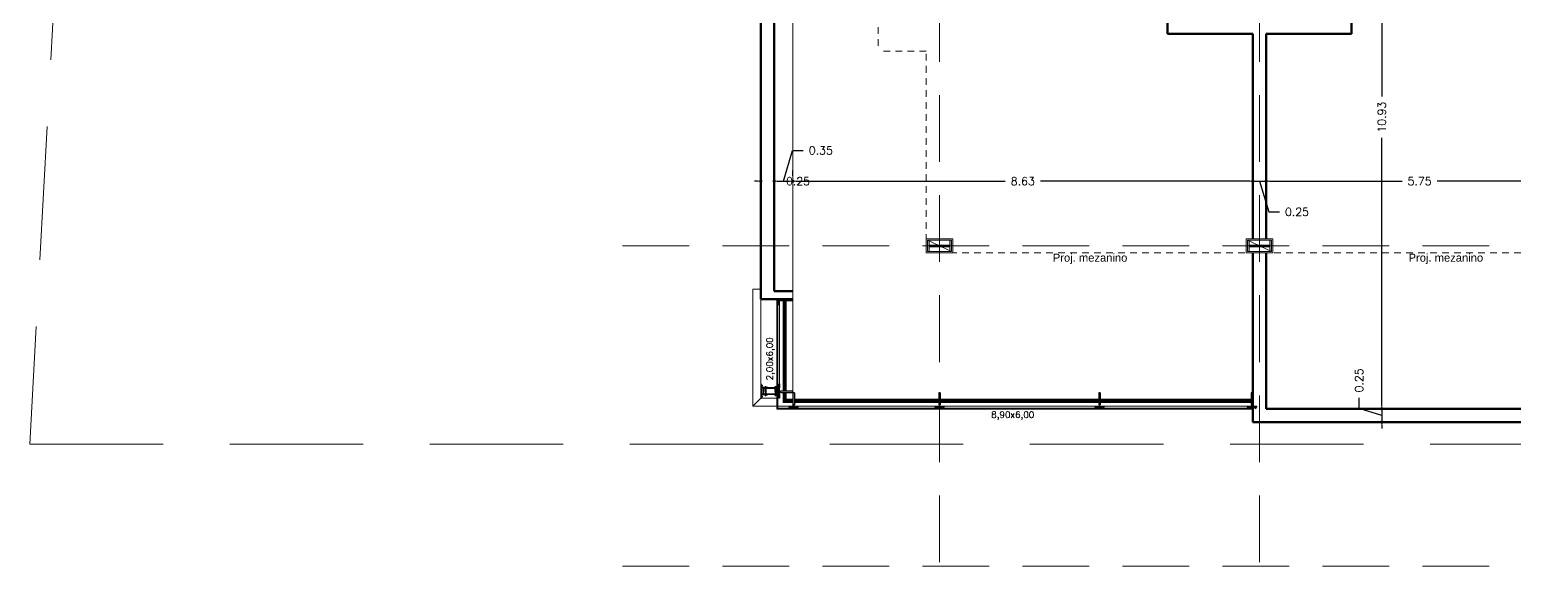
# Model space of a CAD drawing. Header units: millimetres. Extents: x 705 to 840, y 133 to 501.
# Drawn here: x 712.14 to 739.97, y 238.94 to 248.99 of the extents above; entities that cross this region are included whole.
import ezdxf

# ---------------------------------------------------------------- set-up
doc = ezdxf.new("R2010")
doc.units = ezdxf.units.MM
doc.header["$LTSCALE"] = 10
doc.linetypes.add('DASHED2', pattern=[0.375, 0.25, -0.125])
doc.linetypes.add('HIDDEN2', pattern=[0.1875, 0.125, -0.0625])
doc.layers.get('0').update_dxf_attribs({"color": 90})
doc.layers.add('ACCESORIO', color=90, linetype='Continuous')
doc.layers.add('VIDRO', color=140, linetype='Continuous')
for name, color, linetype, lineweight in [('CINZA', 252, 'Continuous', 13), ('cinza 03', 252, 'Continuous', 13), ('COTA', 90, 'Continuous', 9), ('HACHT', 90, 'Continuous', 9), ('linha estutura', 252, 'Continuous', 13), ('PAREDES 2', 50, 'Continuous', 50), ('Pilares', 16, 'Continuous', 20), ('pn 02', 16, 'Continuous', 20), ('PN-01', 90, 'Continuous', 13), ('PN-03', 180, 'Continuous', 30), ('recuos', 16, 'Continuous', 20), ('texto', 16, 'Continuous', 20)]:
    doc.layers.add(name, color=color, linetype=linetype, lineweight=lineweight)
doc.styles.get("Standard").update_dxf_attribs({"font": 'simplex.shx'})
doc.dimstyles.new('1-100', dxfattribs={"dimtxt": 0.15, "dimasz": 0.06, "dimexe": 0.2, "dimexo": 0.1, "dimgap": 0.1, "dimtad": 0, "dimzin": 0, "dimdsep": 46, "dimtxsty": 'Standard', "dimblk": 'DOT', "dimcen": 0.09, "dimclrd": 90, "dimclre": 90, "dimclrt": 16, "dimadec": 0, "dimazin": 0, "dimtfac": 1, "dimtofl": 0, "dimtmove": 0, "dimatfit": 3, "dimldrblk": 'DOT', "dimfxl": 0, "dimtolj": 1, "dimtzin": 0, "dimarcsym": 0})

# ---------------------------------------------------------------- blocks, each defined once
blk = doc.blocks.new('BLO253')
blk.add_lwpolyline([(39.6, 2, -0.4142136), (40.6, 1, 0.4142136), (41.6, 0), (91.5, 0, 0.4142136), (92.5, 1), (92.5, 4, 0.4142136), (91.5, 5), (49.6, 5, -0.4142136), (44.6, 10), (44.6, 89, 0.4142136), (43.6, 90), (41.6, 90, 0.4142136), (40.6, 89), (40.6, 6.5, -0.4142136), (39.1, 5), (-39.1, 5, -0.4142136), (-40.6, 6.5), (-40.6, 89, 0.4142136), (-41.6, 90), (-43.6, 90, 0.4142136), (-44.6, 89), (-44.6, 10, -0.4142136), (-49.6, 5), (-91.5, 5, 0.4142136), (-92.5, 4), (-92.5, 1, 0.4142136), (-91.5, 0), (-41.6, 0, 0.4142136), (-40.6, 1, -0.4142136), (-39.6, 2)], format="xyb", close=True)
blk = doc.blocks.new('CAB-BUL')
for p, q in [((-6, 11), (6, 11)), ((-4, 2), (-4, 9)), ((-4, 1), (-4, 2)), ((4, 2), (4, 9)), ((4, 1), (4, 2))]:
    blk.add_line(p, q)
blk.add_lwpolyline([(-9, 1), (9, 1), (9, 0), (-9, 0)], close=True)
blk.add_lwpolyline([(8, 9, 0.888889), (4, 9, 0.50025), (-4, 9, 0.88987), (-8, 9), (-8, 2), (8, 2)], format="xyb", close=True)
blk = doc.blocks.new('TUERCA')
for p, q in [((-7, -2), (7, -2)), ((7, -10), (-7, -10)), ((-5, -11), (3, -10)), ((-5, -12), (4, -11)), ((-5, -13), (4, -12)), ((-5, -14), (4, -13)), ((-5, -16), (4, -14)), ((-4, -8), (-4, -3)), ((-3, -16), (4, -16)), ((4, -3), (4, -8))]:
    blk.add_line(p, q)
blk.add_lwpolyline([(-9, 0), (9, 0), (9, -2), (-9, -2)], close=True)
blk.add_lwpolyline([(-4, -8, -0.666895), (-9, -8), (-9, -3, -0.666895), (-4, -3, -0.349005), (4, -3, -0.666667), (9, -3), (9, -8, -0.666667), (4, -8, -0.349005)], format="xyb", close=True)
blk.add_lwpolyline([(-4, -10), (-3, -10), (-5, -11), (-3, -11), (-5, -12), (-3, -12), (-5, -13), (-3, -14), (-5, -14), (-3, -15), (-5, -16), (-3, -16), (3, -16), (4, -16), (3, -15), (4, -14), (3, -14), (4, -13), (3, -13), (4, -12), (3, -11), (4, -11), (3, -10), (4, -10)])
blk = doc.blocks.new('fixação madeira')
at = {"layer": 'ACCESORIO'}
for p, q in [((-0.052, -0.063), (-0.05, -0.076)), ((-0.052, -0.251), (-0.05, -0.264)), ((-0.05, -0.063), (-0.048, -0.076)), ((-0.05, -0.251), (-0.048, -0.264)), ((-0.048, -0.063), (-0.047, -0.076)), ((-0.048, -0.251), (-0.047, -0.264)), ((-0.047, -0.063), (-0.045, -0.076)), ((-0.047, -0.251), (-0.045, -0.264)), ((-0.045, -0.063), (-0.043, -0.076)), ((-0.045, -0.251), (-0.043, -0.264)), ((-0.043, -0.063), (-0.041, -0.076)), ((-0.043, -0.251), (-0.041, -0.264)), ((-0.041, -0.063), (-0.039, -0.076)), ((-0.041, -0.251), (-0.039, -0.264)), ((-0.039, -0.063), (-0.038, -0.076)), ((-0.039, -0.251), (-0.038, -0.264)), ((-0.038, -0.063), (-0.036, -0.076)), ((-0.038, -0.251), (-0.036, -0.264)), ((-0.036, -0.063), (-0.034, -0.076)), ((-0.036, -0.251), (-0.034, -0.264)), ((-0.034, -0.063), (-0.032, -0.076)), ((-0.034, -0.251), (-0.032, -0.264)), ((-0.032, -0.063), (-0.03, -0.076)), ((-0.032, -0.251), (-0.03, -0.264)), ((-0.03, -0.063), (-0.029, -0.076)), ((-0.03, -0.251), (-0.029, -0.264)), ((-0.029, -0.063), (-0.027, -0.076)), ((-0.029, -0.251), (-0.027, -0.264)), ((-0.027, -0.063), (-0.025, -0.076)), ((-0.027, -0.251), (-0.025, -0.264)), ((-0.025, -0.063), (-0.023, -0.076)), ((-0.025, -0.251), (-0.023, -0.264)), ((-0.023, -0.063), (-0.021, -0.076)), ((-0.023, -0.251), (-0.021, -0.264)), ((-0.021, -0.063), (-0.02, -0.076)), ((-0.021, -0.251), (-0.02, -0.264)), ((-0.02, -0.063), (-0.018, -0.076)), ((-0.02, -0.251), (-0.018, -0.264)), ((-0.018, -0.063), (-0.016, -0.076)), ((-0.018, -0.251), (-0.016, -0.264)), ((-0.016, -0.063), (-0.014, -0.076)), ((-0.016, -0.251), (-0.014, -0.264)), ((-0.014, -0.063), (-0.012, -0.076)), ((-0.014, -0.251), (-0.012, -0.264)), ((-0.012, -0.076), (-0.012, -0.063)), ((-0.012, -0.264), (-0.012, -0.251))]:
    blk.add_line(p, q, dxfattribs=at)
for points in [[(-0.06, -0.034), (0.057, -0.034), (0.057, -0.308), (-0.06, -0.308)], [(-0.052, -0.042), (0.049, -0.042), (0.049, -0.3), (-0.052, -0.3)]]:
    blk.add_lwpolyline(points, close=True, dxfattribs=at)
for points in [[(0.049, -0.063), (-0.014, -0.063), (-0.015, -0.066), (-0.016, -0.063), (-0.017, -0.066), (-0.018, -0.063), (-0.018, -0.066), (-0.02, -0.063), (-0.02, -0.066), (-0.021, -0.063), (-0.022, -0.066), (-0.023, -0.063), (-0.024, -0.066), (-0.025, -0.063), (-0.026, -0.066), (-0.027, -0.063), (-0.027, -0.066), (-0.029, -0.063), (-0.029, -0.066), (-0.03, -0.063), (-0.031, -0.066), (-0.032, -0.063), (-0.033, -0.066), (-0.034, -0.063), (-0.035, -0.066), (-0.036, -0.063), (-0.036, -0.066), (-0.038, -0.063), (-0.038, -0.066), (-0.039, -0.063), (-0.04, -0.066), (-0.041, -0.063), (-0.042, -0.066), (-0.043, -0.063), (-0.044, -0.066), (-0.045, -0.063), (-0.045, -0.066), (-0.047, -0.063), (-0.047, -0.066), (-0.048, -0.063), (-0.049, -0.066), (-0.05, -0.063), (-0.051, -0.066), (-0.052, -0.063)], [(-0.052, -0.076), (-0.051, -0.074), (-0.05, -0.076), (-0.05, -0.074), (-0.048, -0.076), (-0.048, -0.074), (-0.047, -0.076), (-0.046, -0.074), (-0.045, -0.076), (-0.044, -0.074), (-0.043, -0.076), (-0.042, -0.074), (-0.041, -0.076), (-0.041, -0.074), (-0.039, -0.076), (-0.039, -0.074), (-0.038, -0.076), (-0.037, -0.074), (-0.036, -0.076), (-0.035, -0.074), (-0.034, -0.076), (-0.033, -0.074), (-0.032, -0.076), (-0.032, -0.074), (-0.03, -0.076), (-0.03, -0.074), (-0.029, -0.076), (-0.028, -0.074), (-0.027, -0.076), (-0.026, -0.074), (-0.025, -0.076), (-0.024, -0.074), (-0.023, -0.076), (-0.023, -0.074), (-0.021, -0.076), (-0.021, -0.074), (-0.02, -0.076), (-0.019, -0.074), (-0.018, -0.076), (-0.017, -0.074), (-0.016, -0.076), (-0.015, -0.074), (-0.014, -0.076), (-0.014, -0.074), (-0.012, -0.076), (0.049, -0.076)], [(0.049, -0.251), (-0.014, -0.251), (-0.015, -0.253), (-0.016, -0.251), (-0.017, -0.253), (-0.018, -0.251), (-0.018, -0.253), (-0.02, -0.251), (-0.02, -0.253), (-0.021, -0.251), (-0.022, -0.253), (-0.023, -0.251), (-0.024, -0.253), (-0.025, -0.251), (-0.026, -0.253), (-0.027, -0.251), (-0.027, -0.253), (-0.029, -0.251), (-0.029, -0.253), (-0.03, -0.251), (-0.031, -0.253), (-0.032, -0.251), (-0.033, -0.253), (-0.034, -0.251), (-0.035, -0.253), (-0.036, -0.251), (-0.036, -0.253), (-0.038, -0.251), (-0.038, -0.253), (-0.039, -0.251), (-0.04, -0.253), (-0.041, -0.251), (-0.042, -0.253), (-0.043, -0.251), (-0.044, -0.253), (-0.045, -0.251), (-0.045, -0.253), (-0.047, -0.251), (-0.047, -0.253), (-0.048, -0.251), (-0.049, -0.253), (-0.05, -0.251), (-0.051, -0.253), (-0.052, -0.251)], [(-0.052, -0.264), (-0.051, -0.262), (-0.05, -0.264), (-0.05, -0.262), (-0.048, -0.264), (-0.048, -0.262), (-0.047, -0.264), (-0.046, -0.262), (-0.045, -0.264), (-0.044, -0.262), (-0.043, -0.264), (-0.042, -0.262), (-0.041, -0.264), (-0.041, -0.262), (-0.039, -0.264), (-0.039, -0.262), (-0.038, -0.264), (-0.037, -0.262), (-0.036, -0.264), (-0.035, -0.262), (-0.034, -0.264), (-0.033, -0.262), (-0.032, -0.264), (-0.032, -0.262), (-0.03, -0.264), (-0.03, -0.262), (-0.029, -0.264), (-0.028, -0.262), (-0.027, -0.264), (-0.026, -0.262), (-0.025, -0.264), (-0.024, -0.262), (-0.023, -0.264), (-0.023, -0.262), (-0.021, -0.264), (-0.021, -0.262), (-0.02, -0.264), (-0.019, -0.262), (-0.018, -0.264), (-0.017, -0.262), (-0.016, -0.264), (-0.015, -0.262), (-0.014, -0.264), (-0.014, -0.262), (-0.012, -0.264), (0.049, -0.264)]]:
    blk.add_lwpolyline(points, dxfattribs=at)
at = {"layer": 'ACCESORIO', "xscale": 0.001440000000002328, "yscale": 0.001440000000002328, "zscale": 0.00144, "rotation": 180}
blk.add_blockref('BLO253', (-0.001, 0.001), dxfattribs=at)
at = {"layer": 'ACCESORIO', "xscale": -0.001440000000002328, "yscale": 0.001440000000002328, "zscale": 0.00144}
blk.add_blockref('BLO253', (-0.001, -0.345), dxfattribs=at)
at = {"layer": 'ACCESORIO', "linetype": 'Continuous', "xscale": 0.001440000000002328, "yscale": 0.001440000000002328, "zscale": 0.00144}
for name, p, rotation in [('CAB-BUL', (-0.105, -0.006), 180), ('TUERCA', (-0.066, -0.07), 270), ('CAB-BUL', (0.063, -0.07), 270), ('CAB-BUL', (0.063, -0.258), 270), ('CAB-BUL', (0.1, -0.006), 180)]:
    blk.add_blockref(name, p, dxfattribs=dict(at, rotation=rotation))
at = {"layer": 'ACCESORIO', "color": 252, "linetype": 'Continuous', "xscale": 0.001440000000002328, "yscale": 0.001440000000002328, "zscale": 0.00144, "rotation": 270}
blk.add_blockref('TUERCA', (-0.066, -0.258), dxfattribs=at)
at = {"layer": 'ACCESORIO', "linetype": 'Continuous', "xscale": -0.001440000000002328, "yscale": 0.001440000000002328, "zscale": 0.00144}
for p in [(-0.105, -0.338), (0.1, -0.338)]:
    blk.add_blockref('CAB-BUL', p, dxfattribs=at)
blk = doc.blocks.new('_DOT')
at = {"color": 0, "linetype": 'ByBlock'}
blk.add_line((-0.5, 0), (-1, 0), dxfattribs=at)
at = {"color": 0, "linetype": 'ByBlock', "const_width": 0.5}
blk.add_lwpolyline([(-0.25, 0, 1), (0.25, 0, 1)], format="xyb", close=True, dxfattribs=at)
blk = doc.blocks.new('*D109')
at = {"layer": 'linha estutura', "color": 90, "lineweight": -2}
for p, q in [((725.781, 246.154), (725.721, 246.154)), ((725.841, 246.17), (725.841, 245.954)), ((726.091, 246.17), (726.091, 245.954)), ((726.151, 246.154), (726.211, 246.154))]:
    blk.add_line(p, q, dxfattribs=at)
at = {"layer": 'linha estutura', "color": 90, "lineweight": -2, "xscale": 0.06, "yscale": 0.06, "zscale": 0.06}
blk.add_blockref('_DOT', (725.841, 246.154), dxfattribs=at)
at = {"layer": 'linha estutura', "color": 90, "lineweight": -2, "xscale": 0.06, "yscale": 0.06, "zscale": 0.06, "rotation": 180}
blk.add_blockref('_DOT', (726.091, 246.154), dxfattribs=at)
at = {"layer": 'linha estutura', "color": 16, "insert": (726.539, 246.154), "char_height": 0.15, "attachment_point": 5}
blk.add_mtext('\\A1;0.25', dxfattribs=at)
blk = doc.blocks.new('*D110')
at = {"layer": 'linha estutura', "color": 90, "lineweight": -2}
for p, q in [((726.266, 246.154), (726.438, 246.729)), ((726.438, 246.729), (726.638, 246.729)), ((726.441, 246.254), (726.441, 246.354)), ((726.091, 246.17), (726.091, 245.954)), ((726.151, 246.154), (726.381, 246.154))]:
    blk.add_line(p, q, dxfattribs=at)
at = {"layer": 'linha estutura', "color": 90, "lineweight": -2, "xscale": 0.06, "yscale": 0.06, "zscale": 0.06, "rotation": 180}
blk.add_blockref('_DOT', (726.091, 246.154), dxfattribs=at)
at = {"layer": 'linha estutura', "color": 90, "lineweight": -2, "xscale": 0.06, "yscale": 0.06, "zscale": 0.06}
blk.add_blockref('_DOT', (726.441, 246.154), dxfattribs=at)
at = {"layer": 'linha estutura', "color": 16, "insert": (726.967, 246.729), "char_height": 0.15, "attachment_point": 5}
blk.add_mtext('\\A1;0.35', dxfattribs=at)
blk = doc.blocks.new('*D111')
at = {"layer": 'linha estutura', "color": 90, "lineweight": -2}
for p, q in [((726.441, 246.254), (726.441, 246.354)), ((726.501, 246.154), (730.425, 246.154)), ((735.006, 246.154), (731.082, 246.154)), ((735.066, 246.054), (735.066, 245.954))]:
    blk.add_line(p, q, dxfattribs=at)
at = {"layer": 'linha estutura', "color": 90, "lineweight": -2, "xscale": 0.06, "yscale": 0.06, "zscale": 0.06, "rotation": 180}
blk.add_blockref('_DOT', (726.441, 246.154), dxfattribs=at)
at = {"layer": 'linha estutura', "color": 90, "lineweight": -2, "xscale": 0.06, "yscale": 0.06, "zscale": 0.06}
blk.add_blockref('_DOT', (735.066, 246.154), dxfattribs=at)
at = {"layer": 'linha estutura', "color": 16, "insert": (730.753, 246.154), "char_height": 0.15, "attachment_point": 5}
blk.add_mtext('\\A1;8.63', dxfattribs=at)
blk = doc.blocks.new('*D112')
at = {"layer": 'linha estutura', "color": 90, "lineweight": -2}
for p, q in [((735.006, 246.154), (734.946, 246.154)), ((735.066, 246.154), (735.316, 246.154)), ((735.066, 246.054), (735.066, 245.954)), ((735.191, 246.154), (735.363, 245.579)), ((735.316, 246.054), (735.316, 245.954)), ((735.376, 246.154), (735.436, 246.154)), ((735.363, 245.579), (735.563, 245.579))]:
    blk.add_line(p, q, dxfattribs=at)
at = {"layer": 'linha estutura', "color": 90, "lineweight": -2, "xscale": 0.06, "yscale": 0.06, "zscale": 0.06}
blk.add_blockref('_DOT', (735.066, 246.154), dxfattribs=at)
at = {"layer": 'linha estutura', "color": 90, "lineweight": -2, "xscale": 0.06, "yscale": 0.06, "zscale": 0.06, "rotation": 180}
blk.add_blockref('_DOT', (735.316, 246.154), dxfattribs=at)
at = {"layer": 'linha estutura', "color": 16, "insert": (735.892, 245.579), "char_height": 0.15, "attachment_point": 5}
blk.add_mtext('\\A1;0.25', dxfattribs=at)
blk = doc.blocks.new('*D113')
at = {"layer": 'linha estutura', "color": 90, "lineweight": -2}
for p, q in [((735.316, 246.054), (735.316, 245.954)), ((735.376, 246.154), (737.862, 246.154)), ((741.006, 246.154), (738.519, 246.154)), ((741.066, 246.054), (741.066, 245.954))]:
    blk.add_line(p, q, dxfattribs=at)
at = {"layer": 'linha estutura', "color": 90, "lineweight": -2, "xscale": 0.06, "yscale": 0.06, "zscale": 0.06, "rotation": 180}
blk.add_blockref('_DOT', (735.316, 246.154), dxfattribs=at)
at = {"layer": 'linha estutura', "color": 90, "lineweight": -2, "xscale": 0.06, "yscale": 0.06, "zscale": 0.06}
blk.add_blockref('_DOT', (741.066, 246.154), dxfattribs=at)
at = {"layer": 'linha estutura', "color": 16, "insert": (738.191, 246.154), "char_height": 0.15, "attachment_point": 5}
blk.add_mtext('\\A1;5.75', dxfattribs=at)
blk = doc.blocks.new('*D138')
at = {"layer": 'linha estutura', "color": 90, "lineweight": -2}
for p, q in [((737.382, 252.816), (737.282, 252.816)), ((737.482, 252.756), (737.482, 247.739)), ((737.482, 241.951), (737.482, 246.967)), ((737.382, 241.891), (737.282, 241.891))]:
    blk.add_line(p, q, dxfattribs=at)
at = {"layer": 'linha estutura', "color": 90, "lineweight": -2, "xscale": 0.06, "yscale": 0.06, "zscale": 0.06}
for p, rotation in [((737.482, 252.816), 90), ((737.482, 241.891), 270)]:
    blk.add_blockref('_DOT', p, dxfattribs=dict(at, rotation=rotation))
at = {"layer": 'linha estutura', "color": 16, "insert": (737.482, 247.353), "char_height": 0.15, "attachment_point": 5, "rotation": 90}
blk.add_mtext('\\A1;10.93', dxfattribs=at)
blk = doc.blocks.new('*D139')
at = {"layer": 'linha estutura', "color": 90, "lineweight": -2}
for p, q in [((737.057, 241.893), (737.057, 242.093)), ((737.482, 241.766), (737.057, 241.893)), ((737.382, 241.891), (737.282, 241.891)), ((737.482, 241.951), (737.482, 242.011)), ((737.482, 241.891), (737.482, 241.641)), ((737.382, 241.641), (737.282, 241.641)), ((737.482, 241.581), (737.482, 241.521))]:
    blk.add_line(p, q, dxfattribs=at)
at = {"layer": 'linha estutura', "color": 90, "lineweight": -2, "xscale": 0.06, "yscale": 0.06, "zscale": 0.06}
for p, rotation in [((737.482, 241.891), 270), ((737.482, 241.641), 90)]:
    blk.add_blockref('_DOT', p, dxfattribs=dict(at, rotation=rotation))
at = {"layer": 'linha estutura', "color": 16, "insert": (737.057, 242.422), "char_height": 0.15, "attachment_point": 5, "rotation": 90}
blk.add_mtext('\\A1;0.25', dxfattribs=at)

msp = doc.modelspace()

# ---------------------------------------------------------------- hatches: boundary and pattern name
at = {"layer": 'Pilares'}
for points in [[(728.966, 245.046), (728.966, 244.836), (728.996, 244.836), (728.996, 244.926), (729.386, 244.926), (729.386, 244.836), (729.416, 244.836), (729.416, 245.046), (729.386, 245.046), (729.386, 244.956), (728.996, 244.956), (728.996, 245.046)], [(734.966, 245.046), (734.966, 244.836), (734.996, 244.836), (734.996, 244.926), (735.386, 244.926), (735.386, 244.836), (735.416, 244.836), (735.416, 245.046), (735.386, 245.046), (735.386, 244.956), (734.996, 244.956), (734.996, 245.046)]]:
    msp.add_hatch(color=256, dxfattribs=at).paths.add_polyline_path(points)

# ---------------------------------------------------------------- linework, layer by layer
at = {"layer": 'CINZA'}
for p, q in [((726.264, 243.911), (726.264, 242.221)), ((726.279, 243.911), (726.279, 242.221)), ((726.298, 243.911), (726.298, 242.221)), ((726.313, 243.911), (726.313, 242.221)), ((726.264, 242.191), (726.264, 242.014)), ((726.279, 242.191), (726.279, 242.029)), ((726.298, 242.191), (726.298, 242.047)), ((726.313, 242.191), (726.313, 242.062)), ((726.441, 242.014), (726.264, 242.014)), ((726.441, 242.029), (726.279, 242.029)), ((726.441, 242.047), (726.298, 242.047)), ((726.441, 242.062), (726.313, 242.062)), ((729.176, 242.062), (726.471, 242.062)), ((729.176, 242.047), (726.471, 242.047)), ((729.176, 242.029), (726.471, 242.029)), ((729.176, 242.014), (726.471, 242.014)), ((732.176, 242.062), (729.206, 242.062)), ((732.176, 242.047), (729.206, 242.047)), ((732.176, 242.029), (729.206, 242.029)), ((732.176, 242.014), (729.206, 242.014)), ((735.036, 242.062), (732.206, 242.062)), ((735.036, 242.047), (732.206, 242.047)), ((735.036, 242.029), (732.206, 242.029)), ((735.036, 242.014), (732.206, 242.014))]:
    msp.add_line(p, q, dxfattribs=at)
at = {"layer": 'cinza 03', "linetype": 'HIDDEN2', "ltscale": 0.1}
for p, q in [((728.041, 249.486), (728.041, 248.586)), ((728.041, 249.486), (728.041, 248.586)), ((728.941, 248.586), (728.041, 248.586)), ((728.941, 244.811), (728.941, 248.586)), ((728.941, 244.811), (753.191, 244.811))]:
    msp.add_line(p, q, dxfattribs=at)
at = {"layer": 'cinza 03'}
msp.add_line((726.318, 242.068), (726.258, 242.008), dxfattribs=at)
at = {"layer": 'HACHT'}
for p, q in [((726.152, 243.917), (726.152, 243.934)), ((726.191, 243.917), (726.191, 242.318)), ((726.258, 243.911), (726.258, 242.221)), ((726.318, 243.911), (726.318, 242.221)), ((726.152, 242.197), (726.152, 242.214)), ((726.258, 242.191), (726.258, 242.008)), ((726.318, 242.191), (726.318, 242.068)), ((726.441, 242.008), (726.258, 242.008)), ((726.441, 242.068), (726.318, 242.068)), ((726.464, 241.902), (726.447, 241.902)), ((729.176, 242.068), (726.471, 242.068)), ((729.176, 242.008), (726.471, 242.008)), ((729.199, 241.902), (729.182, 241.902)), ((732.176, 242.068), (729.206, 242.068)), ((732.176, 242.008), (729.206, 242.008)), ((732.199, 241.902), (732.182, 241.902)), ((735.036, 242.068), (732.206, 242.068)), ((735.036, 242.008), (732.206, 242.008)), ((735.059, 241.902), (735.042, 241.902))]:
    msp.add_line(p, q, dxfattribs=at)
at = {"layer": 'linha estutura', "linetype": 'DASHED2', "ltscale": 0.5}
for p, q in [((729.191, 239.016), (729.191, 268.17)), ((735.191, 239.016), (735.191, 268.17)), ((723.247, 244.941), (770.918, 244.941)), ((723.247, 238.941), (770.918, 238.941))]:
    msp.add_line(p, q, dxfattribs=at)
at = {"layer": 'PAREDES 2'}
for p, q in [((725.841, 249.941), (725.841, 243.941)), ((726.091, 250.091), (726.091, 244.091)), ((733.466, 249.966), (733.466, 248.916)), ((736.916, 249.966), (736.916, 248.916)), ((735.066, 248.916), (733.466, 248.916)), ((735.066, 248.916), (735.066, 245.071)), ((735.316, 248.916), (736.916, 248.916)), ((735.316, 248.916), (735.316, 245.071)), ((735.066, 244.811), (735.066, 241.641)), ((735.316, 244.811), (735.316, 241.891)), ((726.091, 244.091), (726.441, 244.091)), ((725.841, 243.941), (726.441, 243.941)), ((735.316, 241.891), (741.066, 241.891)), ((735.066, 241.641), (741.316, 241.641))]:
    msp.add_line(p, q, dxfattribs=at)
at = {"layer": 'Pilares'}
for p, q in [((728.941, 245.071), (728.941, 244.811)), ((728.941, 245.071), (729.441, 245.071)), ((728.966, 245.046), (729.416, 245.046)), ((729.416, 244.836), (728.966, 245.046)), ((729.441, 245.071), (729.441, 244.811)), ((734.941, 245.071), (734.941, 244.811)), ((734.941, 245.071), (735.441, 245.071)), ((734.966, 245.046), (735.416, 245.046)), ((735.416, 244.836), (734.966, 245.046)), ((735.441, 245.071), (735.441, 244.811)), ((728.941, 244.811), (729.441, 244.811)), ((728.966, 244.836), (729.416, 244.836)), ((734.941, 244.811), (735.441, 244.811)), ((734.966, 244.836), (735.416, 244.836))]:
    msp.add_line(p, q, dxfattribs=at)
at = {"layer": 'Pilares', "linetype": 'Continuous'}
for p, q in [((728.996, 244.956), (728.996, 245.046)), ((728.996, 244.956), (729.386, 244.956)), ((728.996, 244.836), (728.996, 244.926)), ((728.996, 244.926), (729.386, 244.926)), ((729.386, 244.956), (729.386, 245.046)), ((729.386, 244.836), (729.386, 244.926)), ((734.996, 244.956), (734.996, 245.046)), ((734.996, 244.956), (735.386, 244.956)), ((734.996, 244.836), (734.996, 244.926)), ((734.996, 244.926), (735.386, 244.926)), ((735.386, 244.956), (735.386, 245.046)), ((735.386, 244.836), (735.386, 244.926))]:
    msp.add_line(p, q, dxfattribs=at)
for points in [[(728.996, 245.046), (728.966, 245.046), (728.966, 244.836), (728.996, 244.836)], [(729.386, 244.836), (729.416, 244.836), (729.416, 245.046), (729.386, 245.046)], [(734.996, 245.046), (734.966, 245.046), (734.966, 244.836), (734.996, 244.836)], [(735.386, 244.836), (735.416, 244.836), (735.416, 245.046), (735.386, 245.046)]]:
    msp.add_lwpolyline(points, dxfattribs=at)
at = {"layer": 'pn 02'}
for p, q in [((725.691, 241.939), (725.691, 244.129)), ((725.691, 244.129), (725.841, 244.129)), ((725.841, 242.089), (725.841, 244.129)), ((725.841, 242.089), (725.691, 241.939)), ((726.191, 241.939), (725.691, 241.939)), ((726.191, 242.089), (725.841, 242.089))]:
    msp.add_line(p, q, dxfattribs=at)
at = {"layer": 'PN-01'}
for p, q in [((726.441, 252.816), (726.441, 241.941)), ((726.177, 243.862), (726.137, 243.862)), ((726.148, 243.867), (726.142, 243.869)), ((726.147, 243.865), (726.142, 243.868)), ((726.177, 243.864), (726.142, 243.864)), ((726.177, 243.861), (726.142, 243.861)), ((726.147, 243.86), (726.142, 243.857)), ((726.148, 243.858), (726.142, 243.856)), ((726.177, 243.861), (726.143, 243.861)), ((726.152, 243.865), (726.147, 243.865)), ((726.152, 243.86), (726.147, 243.86)), ((726.152, 243.867), (726.148, 243.867)), ((726.152, 243.858), (726.148, 243.858)), ((726.213, 243.934), (726.152, 243.934)), ((726.213, 243.917), (726.152, 243.917)), ((726.158, 243.877), (726.152, 243.877)), ((726.158, 243.847), (726.152, 243.847)), ((726.162, 243.87), (726.158, 243.877)), ((726.162, 243.854), (726.158, 243.847)), ((726.171, 243.87), (726.162, 243.87)), ((726.171, 243.854), (726.162, 243.854)), ((726.171, 243.836), (726.171, 243.917)), ((726.177, 243.891), (726.171, 243.891)), ((726.177, 243.878), (726.171, 243.878)), ((726.177, 243.847), (726.171, 243.847)), ((726.177, 243.836), (726.171, 243.836)), ((726.177, 243.836), (726.177, 243.917)), ((726.183, 243.871), (726.177, 243.875)), ((726.183, 243.854), (726.177, 243.85)), ((726.179, 243.851), (726.179, 243.874)), ((726.18, 243.852), (726.18, 243.873)), ((726.181, 243.853), (726.181, 243.872)), ((726.183, 243.879), (726.183, 243.917)), ((726.183, 243.891), (726.189, 243.891)), ((726.183, 243.846), (726.183, 243.879)), ((726.183, 243.836), (726.183, 243.846)), ((726.183, 243.836), (726.189, 243.836)), ((726.189, 243.836), (726.189, 243.917)), ((726.177, 242.269), (726.137, 242.269)), ((726.177, 242.142), (726.137, 242.142)), ((726.148, 242.273), (726.142, 242.276)), ((726.147, 242.272), (726.142, 242.274)), ((726.177, 242.27), (726.142, 242.27)), ((726.177, 242.268), (726.142, 242.268)), ((726.147, 242.266), (726.142, 242.263)), ((726.148, 242.265), (726.142, 242.262)), ((726.148, 242.147), (726.142, 242.149)), ((726.147, 242.145), (726.142, 242.148)), ((726.177, 242.144), (726.142, 242.144)), ((726.177, 242.141), (726.142, 242.141)), ((726.147, 242.14), (726.142, 242.137)), ((726.148, 242.138), (726.142, 242.136)), ((726.177, 242.27), (726.143, 242.27)), ((726.177, 242.141), (726.143, 242.141)), ((726.152, 242.272), (726.147, 242.272)), ((726.152, 242.266), (726.147, 242.266)), ((726.152, 242.145), (726.147, 242.145)), ((726.152, 242.14), (726.147, 242.14)), ((726.152, 242.273), (726.148, 242.273)), ((726.152, 242.265), (726.148, 242.265)), ((726.152, 242.147), (726.148, 242.147)), ((726.152, 242.138), (726.148, 242.138)), ((726.158, 242.284), (726.152, 242.284)), ((726.158, 242.254), (726.152, 242.254)), ((726.213, 242.214), (726.152, 242.214)), ((726.213, 242.197), (726.152, 242.197)), ((726.158, 242.157), (726.152, 242.157)), ((726.158, 242.127), (726.152, 242.127)), ((726.162, 242.277), (726.158, 242.284)), ((726.162, 242.261), (726.158, 242.254)), ((726.162, 242.15), (726.158, 242.157)), ((726.162, 242.134), (726.158, 242.127)), ((726.171, 242.277), (726.162, 242.277)), ((726.171, 242.261), (726.162, 242.261)), ((726.171, 242.15), (726.162, 242.15)), ((726.171, 242.134), (726.162, 242.134)), ((726.177, 242.295), (726.171, 242.295)), ((726.171, 242.295), (726.171, 242.214)), ((726.177, 242.284), (726.171, 242.284)), ((726.177, 242.254), (726.171, 242.254)), ((726.177, 242.24), (726.171, 242.24)), ((726.171, 242.116), (726.171, 242.197)), ((726.177, 242.171), (726.171, 242.171)), ((726.177, 242.158), (726.171, 242.158)), ((726.177, 242.127), (726.171, 242.127)), ((726.177, 242.116), (726.171, 242.116)), ((726.177, 242.295), (726.177, 242.214)), ((726.183, 242.277), (726.177, 242.281)), ((726.183, 242.26), (726.177, 242.256)), ((726.177, 242.116), (726.177, 242.197)), ((726.183, 242.151), (726.177, 242.155)), ((726.183, 242.134), (726.177, 242.13)), ((726.179, 242.28), (726.179, 242.257)), ((726.179, 242.131), (726.179, 242.154)), ((726.18, 242.279), (726.18, 242.258)), ((726.18, 242.132), (726.18, 242.153)), ((726.181, 242.278), (726.181, 242.259)), ((726.181, 242.133), (726.181, 242.152)), ((726.183, 242.295), (726.189, 242.295)), ((726.183, 242.295), (726.183, 242.285)), ((726.183, 242.285), (726.183, 242.252)), ((726.183, 242.252), (726.183, 242.214)), ((726.183, 242.24), (726.189, 242.24)), ((726.183, 242.159), (726.183, 242.197)), ((726.183, 242.171), (726.189, 242.171)), ((726.183, 242.126), (726.183, 242.159)), ((726.183, 242.116), (726.183, 242.126)), ((726.183, 242.116), (726.189, 242.116)), ((726.189, 242.295), (726.189, 242.214)), ((726.189, 242.116), (726.189, 242.197)), ((726.191, 241.939), (735.066, 241.939)), ((726.366, 241.933), (726.366, 241.939)), ((726.366, 241.939), (726.447, 241.939)), ((726.366, 241.933), (726.376, 241.933)), ((726.366, 241.927), (726.366, 241.92)), ((726.366, 241.927), (726.447, 241.927)), ((726.366, 241.92), (726.447, 241.92)), ((726.376, 241.933), (726.409, 241.933)), ((726.384, 241.912), (726.377, 241.908)), ((726.377, 241.908), (726.377, 241.902)), ((726.378, 241.927), (726.378, 241.92)), ((726.384, 241.933), (726.38, 241.927)), ((726.381, 241.928), (726.404, 241.928)), ((726.382, 241.93), (726.403, 241.93)), ((726.383, 241.931), (726.402, 241.931)), ((726.384, 241.92), (726.384, 241.912)), ((726.389, 241.897), (726.386, 241.892)), ((726.39, 241.897), (726.387, 241.892)), ((726.389, 241.902), (726.389, 241.897)), ((726.39, 241.902), (726.39, 241.897)), ((726.391, 241.927), (726.391, 241.893)), ((726.391, 241.927), (726.391, 241.892)), ((726.393, 241.927), (726.393, 241.887)), ((726.394, 241.927), (726.394, 241.892)), ((726.396, 241.902), (726.396, 241.897)), ((726.396, 241.897), (726.398, 241.892)), ((726.397, 241.902), (726.397, 241.897)), ((726.397, 241.897), (726.399, 241.892)), ((726.401, 241.933), (726.405, 241.927)), ((726.401, 241.92), (726.401, 241.912)), ((726.401, 241.912), (726.408, 241.908)), ((726.408, 241.927), (726.408, 241.92)), ((726.408, 241.908), (726.408, 241.902)), ((726.409, 241.933), (726.447, 241.933)), ((726.422, 241.933), (726.422, 241.939)), ((726.422, 241.927), (726.422, 241.92)), ((726.447, 241.963), (726.447, 241.902)), ((726.464, 241.963), (726.464, 241.902)), ((726.545, 241.939), (726.464, 241.939)), ((726.502, 241.933), (726.464, 241.933)), ((726.545, 241.927), (726.464, 241.927)), ((726.545, 241.92), (726.464, 241.92)), ((726.49, 241.933), (726.49, 241.939)), ((726.49, 241.927), (726.49, 241.92)), ((726.536, 241.933), (726.502, 241.933)), ((726.504, 241.927), (726.504, 241.92)), ((726.511, 241.912), (726.504, 241.908)), ((726.504, 241.908), (726.504, 241.902)), ((726.511, 241.933), (726.507, 241.927)), ((726.53, 241.928), (726.508, 241.928)), ((726.529, 241.931), (726.509, 241.931)), ((726.53, 241.93), (726.509, 241.93)), ((726.511, 241.92), (726.511, 241.912)), ((726.515, 241.897), (726.512, 241.892)), ((726.516, 241.897), (726.514, 241.892)), ((726.515, 241.902), (726.515, 241.897)), ((726.516, 241.902), (726.516, 241.897)), ((726.518, 241.927), (726.518, 241.892)), ((726.519, 241.927), (726.519, 241.887)), ((726.52, 241.927), (726.52, 241.893)), ((726.52, 241.927), (726.52, 241.892)), ((726.522, 241.902), (726.522, 241.897)), ((726.522, 241.897), (726.524, 241.892)), ((726.523, 241.902), (726.523, 241.897)), ((726.523, 241.897), (726.526, 241.892)), ((726.528, 241.933), (726.532, 241.927)), ((726.528, 241.92), (726.528, 241.912)), ((726.528, 241.912), (726.535, 241.908)), ((726.534, 241.927), (726.534, 241.92)), ((726.535, 241.908), (726.535, 241.902)), ((726.545, 241.933), (726.536, 241.933)), ((726.545, 241.933), (726.545, 241.939)), ((726.545, 241.927), (726.545, 241.92)), ((729.101, 241.933), (729.101, 241.939)), ((729.101, 241.939), (729.182, 241.939)), ((729.101, 241.933), (729.111, 241.933)), ((729.101, 241.927), (729.101, 241.92)), ((729.101, 241.927), (729.182, 241.927)), ((729.101, 241.92), (729.182, 241.92)), ((729.111, 241.933), (729.144, 241.933)), ((729.119, 241.912), (729.112, 241.908)), ((729.112, 241.908), (729.112, 241.902)), ((729.113, 241.927), (729.113, 241.92)), ((729.119, 241.933), (729.115, 241.927)), ((729.116, 241.928), (729.139, 241.928)), ((729.117, 241.93), (729.138, 241.93)), ((729.118, 241.931), (729.137, 241.931)), ((729.119, 241.92), (729.119, 241.912)), ((729.124, 241.897), (729.121, 241.892)), ((729.125, 241.897), (729.122, 241.892)), ((729.124, 241.902), (729.124, 241.897)), ((729.125, 241.902), (729.125, 241.897)), ((729.126, 241.927), (729.126, 241.893)), ((729.126, 241.927), (729.126, 241.892)), ((729.128, 241.927), (729.128, 241.887)), ((729.129, 241.927), (729.129, 241.892)), ((729.131, 241.902), (729.131, 241.897)), ((729.131, 241.897), (729.133, 241.892)), ((729.132, 241.902), (729.132, 241.897)), ((729.132, 241.897), (729.134, 241.892)), ((729.136, 241.933), (729.14, 241.927)), ((729.136, 241.92), (729.136, 241.912)), ((729.136, 241.912), (729.143, 241.908)), ((729.143, 241.927), (729.143, 241.92)), ((729.143, 241.908), (729.143, 241.902)), ((729.144, 241.933), (729.182, 241.933)), ((729.157, 241.933), (729.157, 241.939)), ((729.157, 241.927), (729.157, 241.92)), ((729.182, 241.963), (729.182, 241.902)), ((729.199, 241.963), (729.199, 241.902)), ((729.28, 241.939), (729.199, 241.939)), ((729.237, 241.933), (729.199, 241.933)), ((729.28, 241.927), (729.199, 241.927)), ((729.28, 241.92), (729.199, 241.92)), ((729.225, 241.933), (729.225, 241.939)), ((729.225, 241.927), (729.225, 241.92)), ((729.271, 241.933), (729.237, 241.933)), ((729.239, 241.927), (729.239, 241.92)), ((729.246, 241.912), (729.239, 241.908)), ((729.239, 241.908), (729.239, 241.902)), ((729.246, 241.933), (729.242, 241.927)), ((729.265, 241.928), (729.243, 241.928)), ((729.264, 241.931), (729.244, 241.931)), ((729.265, 241.93), (729.244, 241.93)), ((729.246, 241.92), (729.246, 241.912)), ((729.25, 241.897), (729.247, 241.892)), ((729.251, 241.897), (729.249, 241.892)), ((729.25, 241.902), (729.25, 241.897)), ((729.251, 241.902), (729.251, 241.897)), ((729.253, 241.927), (729.253, 241.892)), ((729.254, 241.927), (729.254, 241.887)), ((729.255, 241.927), (729.255, 241.893)), ((729.255, 241.927), (729.255, 241.892)), ((729.257, 241.902), (729.257, 241.897)), ((729.257, 241.897), (729.259, 241.892)), ((729.258, 241.902), (729.258, 241.897)), ((729.258, 241.897), (729.261, 241.892)), ((729.263, 241.933), (729.267, 241.927)), ((729.263, 241.92), (729.263, 241.912)), ((729.263, 241.912), (729.27, 241.908)), ((729.269, 241.927), (729.269, 241.92)), ((729.27, 241.908), (729.27, 241.902)), ((729.28, 241.933), (729.271, 241.933)), ((729.28, 241.933), (729.28, 241.939)), ((729.28, 241.927), (729.28, 241.92)), ((732.101, 241.933), (732.101, 241.939)), ((732.101, 241.939), (732.182, 241.939)), ((732.101, 241.933), (732.111, 241.933)), ((732.101, 241.927), (732.101, 241.92)), ((732.101, 241.927), (732.182, 241.927)), ((732.101, 241.92), (732.182, 241.92)), ((732.111, 241.933), (732.144, 241.933)), ((732.119, 241.912), (732.112, 241.908)), ((732.112, 241.908), (732.112, 241.902)), ((732.113, 241.927), (732.113, 241.92)), ((732.119, 241.933), (732.115, 241.927)), ((732.116, 241.928), (732.139, 241.928)), ((732.117, 241.93), (732.138, 241.93)), ((732.118, 241.931), (732.137, 241.931)), ((732.119, 241.92), (732.119, 241.912)), ((732.124, 241.897), (732.121, 241.892)), ((732.125, 241.897), (732.122, 241.892)), ((732.124, 241.902), (732.124, 241.897)), ((732.125, 241.902), (732.125, 241.897)), ((732.126, 241.927), (732.126, 241.893)), ((732.126, 241.927), (732.126, 241.892)), ((732.128, 241.927), (732.128, 241.887)), ((732.129, 241.927), (732.129, 241.892)), ((732.131, 241.902), (732.131, 241.897)), ((732.131, 241.897), (732.133, 241.892)), ((732.132, 241.902), (732.132, 241.897)), ((732.132, 241.897), (732.134, 241.892)), ((732.136, 241.933), (732.14, 241.927)), ((732.136, 241.92), (732.136, 241.912)), ((732.136, 241.912), (732.143, 241.908)), ((732.143, 241.927), (732.143, 241.92)), ((732.143, 241.908), (732.143, 241.902)), ((732.144, 241.933), (732.182, 241.933)), ((732.157, 241.933), (732.157, 241.939)), ((732.157, 241.927), (732.157, 241.92)), ((732.182, 241.963), (732.182, 241.902)), ((732.199, 241.963), (732.199, 241.902)), ((732.28, 241.939), (732.199, 241.939)), ((732.237, 241.933), (732.199, 241.933)), ((732.28, 241.927), (732.199, 241.927)), ((732.28, 241.92), (732.199, 241.92)), ((732.225, 241.933), (732.225, 241.939)), ((732.225, 241.927), (732.225, 241.92)), ((732.271, 241.933), (732.237, 241.933)), ((732.239, 241.927), (732.239, 241.92)), ((732.246, 241.912), (732.239, 241.908)), ((732.239, 241.908), (732.239, 241.902)), ((732.246, 241.933), (732.242, 241.927)), ((732.265, 241.928), (732.243, 241.928)), ((732.264, 241.931), (732.244, 241.931)), ((732.265, 241.93), (732.244, 241.93)), ((732.246, 241.92), (732.246, 241.912)), ((732.25, 241.897), (732.247, 241.892)), ((732.251, 241.897), (732.249, 241.892)), ((732.25, 241.902), (732.25, 241.897)), ((732.251, 241.902), (732.251, 241.897)), ((732.253, 241.927), (732.253, 241.892)), ((732.254, 241.927), (732.254, 241.887)), ((732.255, 241.927), (732.255, 241.893)), ((732.255, 241.927), (732.255, 241.892)), ((732.257, 241.902), (732.257, 241.897)), ((732.257, 241.897), (732.259, 241.892)), ((732.258, 241.902), (732.258, 241.897)), ((732.258, 241.897), (732.261, 241.892)), ((732.263, 241.933), (732.267, 241.927)), ((732.263, 241.92), (732.263, 241.912)), ((732.263, 241.912), (732.27, 241.908)), ((732.269, 241.927), (732.269, 241.92)), ((732.27, 241.908), (732.27, 241.902)), ((732.28, 241.933), (732.271, 241.933)), ((732.28, 241.933), (732.28, 241.939)), ((732.28, 241.927), (732.28, 241.92)), ((734.961, 241.933), (734.961, 241.939)), ((734.961, 241.939), (735.042, 241.939)), ((734.961, 241.933), (734.971, 241.933)), ((734.961, 241.927), (734.961, 241.92)), ((734.961, 241.927), (735.042, 241.927)), ((734.961, 241.92), (735.042, 241.92)), ((734.971, 241.933), (735.004, 241.933)), ((734.979, 241.912), (734.972, 241.908)), ((734.972, 241.908), (734.972, 241.902)), ((734.973, 241.927), (734.973, 241.92)), ((734.979, 241.933), (734.975, 241.927)), ((734.976, 241.928), (734.999, 241.928)), ((734.977, 241.93), (734.998, 241.93)), ((734.978, 241.931), (734.997, 241.931)), ((734.979, 241.92), (734.979, 241.912)), ((734.984, 241.897), (734.981, 241.892)), ((734.985, 241.897), (734.982, 241.892)), ((734.984, 241.902), (734.984, 241.897)), ((734.985, 241.902), (734.985, 241.897)), ((734.986, 241.927), (734.986, 241.893)), ((734.986, 241.927), (734.986, 241.892)), ((734.988, 241.927), (734.988, 241.887)), ((734.989, 241.927), (734.989, 241.892)), ((734.991, 241.902), (734.991, 241.897)), ((734.991, 241.897), (734.993, 241.892)), ((734.992, 241.902), (734.992, 241.897)), ((734.992, 241.897), (734.994, 241.892)), ((734.996, 241.933), (735, 241.927)), ((734.996, 241.92), (734.996, 241.912)), ((734.996, 241.912), (735.003, 241.908)), ((735.003, 241.927), (735.003, 241.92)), ((735.003, 241.908), (735.003, 241.902)), ((735.004, 241.933), (735.042, 241.933)), ((735.017, 241.933), (735.017, 241.939)), ((735.017, 241.927), (735.017, 241.92)), ((735.042, 241.963), (735.042, 241.902)), ((735.059, 241.963), (735.059, 241.902)), ((735.14, 241.939), (735.059, 241.939)), ((735.097, 241.933), (735.059, 241.933)), ((735.14, 241.927), (735.059, 241.927)), ((735.14, 241.92), (735.059, 241.92)), ((735.085, 241.933), (735.085, 241.939)), ((735.085, 241.927), (735.085, 241.92)), ((735.131, 241.933), (735.097, 241.933)), ((735.099, 241.927), (735.099, 241.92)), ((735.106, 241.912), (735.099, 241.908)), ((735.099, 241.908), (735.099, 241.902)), ((735.106, 241.933), (735.102, 241.927)), ((735.125, 241.928), (735.103, 241.928)), ((735.124, 241.931), (735.104, 241.931)), ((735.125, 241.93), (735.104, 241.93)), ((735.106, 241.92), (735.106, 241.912)), ((735.11, 241.897), (735.107, 241.892)), ((735.111, 241.897), (735.109, 241.892)), ((735.11, 241.902), (735.11, 241.897)), ((735.111, 241.902), (735.111, 241.897)), ((735.113, 241.927), (735.113, 241.892)), ((735.114, 241.927), (735.114, 241.887)), ((735.115, 241.927), (735.115, 241.893)), ((735.115, 241.927), (735.115, 241.892)), ((735.117, 241.902), (735.117, 241.897)), ((735.117, 241.897), (735.119, 241.892)), ((735.118, 241.902), (735.118, 241.897)), ((735.118, 241.897), (735.121, 241.892)), ((735.123, 241.933), (735.127, 241.927)), ((735.123, 241.92), (735.123, 241.912)), ((735.123, 241.912), (735.13, 241.908)), ((735.129, 241.927), (735.129, 241.92)), ((735.13, 241.908), (735.13, 241.902)), ((735.14, 241.933), (735.131, 241.933)), ((735.14, 241.933), (735.14, 241.939)), ((735.14, 241.927), (735.14, 241.92))]:
    msp.add_line(p, q, dxfattribs=at)
at = {"layer": 'PN-03'}
for p, q in [((726.213, 243.911), (726.213, 243.941)), ((726.441, 243.941), (726.213, 243.941)), ((726.441, 243.911), (726.213, 243.911)), ((726.441, 243.911), (726.441, 243.941)), ((726.213, 242.191), (726.213, 242.221)), ((726.441, 242.221), (726.213, 242.221)), ((726.441, 242.191), (726.213, 242.191)), ((726.441, 242.191), (726.441, 242.221)), ((726.471, 242.191), (726.441, 242.191)), ((726.441, 242.191), (726.441, 241.963)), ((726.471, 242.191), (726.471, 241.963)), ((729.206, 242.191), (729.176, 242.191)), ((729.176, 242.191), (729.176, 241.963)), ((729.206, 242.191), (729.206, 241.963)), ((732.206, 242.191), (732.176, 242.191)), ((732.176, 242.191), (732.176, 241.963)), ((732.206, 242.191), (732.206, 241.963)), ((735.066, 242.191), (735.036, 242.191)), ((735.036, 242.191), (735.036, 241.963)), ((735.066, 242.191), (735.066, 241.963)), ((726.471, 241.963), (726.441, 241.963)), ((729.206, 241.963), (729.176, 241.963)), ((732.206, 241.963), (732.176, 241.963)), ((735.066, 241.963), (735.036, 241.963))]:
    msp.add_line(p, q, dxfattribs=at)
at = {"layer": 'recuos', "linetype": 'DASHED2'}
for p, q in [((713.501, 265.9), (712.137, 241.229)), ((712.137, 241.229), (784.918, 241.229))]:
    msp.add_line(p, q, dxfattribs=at)
at = {"layer": 'VIDRO'}
for p, q in [((726.142, 243.941), (726.142, 241.892)), ((726.152, 243.941), (726.152, 241.902)), ((726.142, 241.892), (735.066, 241.892)), ((726.152, 241.902), (735.066, 241.902))]:
    msp.add_line(p, q, dxfattribs=at)

# ---------------------------------------------------------------- block references
at = {"layer": 'cinza 03', "xscale": -1, "rotation": 270}
msp.add_blockref('fixação madeira', (726.189, 242.224), dxfattribs=at)

# ---------------------------------------------------------------- texts
at = {"layer": 'COTA', "char_height": 0.15, "width": 4.861, "attachment_point": 2}
for insert in [(732.014, 244.796), (738.683, 244.796)]:
    msp.add_mtext('{\\fArial|b0|i0|c0|p34;Proj. mezanino}', dxfattribs=dict(at, insert=insert))
at = {"layer": 'texto'}
msp.add_text('2,00x6,00', height=0.12, rotation=90, dxfattribs=at).set_placement((726.066, 242.422))
msp.add_text('8,90x6,00', height=0.12, dxfattribs=at).set_placement((730.161, 241.72))

# ---------------------------------------------------------------- dimensions: what is measured, and where the dimension line sits
at = {"layer": 'linha estutura'}
for base, p1, p2, picture, middle in [((737.481548136, 241.890589526), (737.481548136, 252.815589526), (737.481548136, 241.890589526), '*D138', (737.481548136, 247.353089526)), ((737.482, 241.641), (737.482, 241.891), (737.482, 241.641), '*D139', (737.057, 242.193))]:
    dim = msp.add_linear_dim(base=base, p1=p1, p2=p2, angle=90, dimstyle='1-100', override={"dimtmove": 1}, dxfattribs=at)
    dim.commit()
    dim.dimension.update_dxf_attribs({"geometry": picture, "text_midpoint": middle})
for base, p1, p2, picture, middle in [((726.441, 246.154), (726.091, 246.27), (726.441, 246.154), '*D110', (726.738, 246.729)), ((735.06588962, 246.154118236), (726.44088962, 246.154118236), (735.06588962, 246.154118236), '*D111', (730.75338962, 246.154118236)), ((735.316, 246.154), (735.066, 246.154), (735.316, 246.154), '*D112', (735.663, 245.579)), ((741.066, 246.154), (735.316, 246.154), (741.066, 246.154), '*D113', (738.191, 246.154))]:
    dim = msp.add_linear_dim(base=base, p1=p1, p2=p2, dimstyle='1-100', override={"dimtmove": 1}, dxfattribs=at)
    dim.commit()
    dim.dimension.update_dxf_attribs({"geometry": picture, "text_midpoint": middle})
dim = msp.add_linear_dim(base=(726.091, 246.154), p1=(725.841, 246.27), p2=(726.091, 246.27), dimstyle='1-100', dxfattribs=at)
dim.commit()
dim.dimension.update_dxf_attribs({"geometry": '*D109', "text_midpoint": (726.539, 246.154)})

doc.saveas('drawing.dxf')
